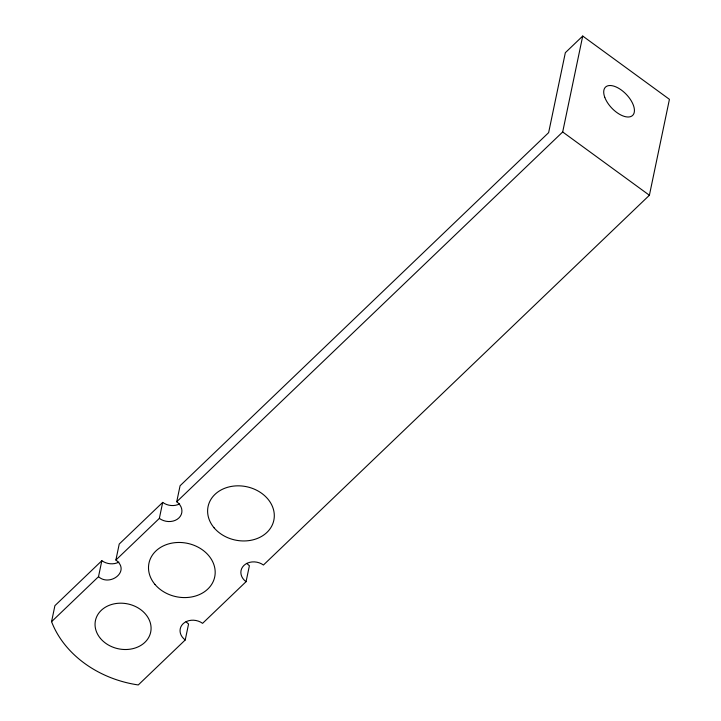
<?xml version="1.0" encoding="UTF-8"?>
<svg xmlns="http://www.w3.org/2000/svg" width="721" height="721" viewBox="0 0 721 721"><rect width="100%" height="100%" fill="white"/><g stroke="black" fill="none" stroke-linecap="round" stroke-linejoin="round"><path stroke-width="1.08" d="M186.072 621.646A13.969 11.338 11.8 0 0 188.578 623.971L185.234 639.96L138.279 684.95A101.688 82.582 11.8 0 1 51.57 621.664L54.904 605.676L101.841 560.704C106.726 564.164 113.512 564.922 118.875 562.11M51.57 621.664L98.507 576.692L101.841 560.704M98.507 576.692C109.907 586.984 130.907 571.095 115.892 560.037L119.226 544.049L162.694 502.411A13.996 11.365 11.8 0 0 179.601 503.88M115.892 560.037L159.35 518.399L162.694 502.411M159.35 518.399A13.996 11.365 11.8 0 0 178.88 517.975A13.996 11.365 11.8 0 0 176.735 501.744L180.079 485.756L548.636 132.637L565.336 52.705L582.721 36.05L669.43 99.336L649.396 195.256L263.444 565.021A13.996 11.365 11.8 0 0 243.914 565.444A13.996 11.365 11.8 0 0 246.059 581.685L202.583 623.341A13.969 11.338 11.8 0 0 183.089 623.755A13.969 11.338 11.8 0 0 185.234 639.96M246.059 581.685L249.403 565.697A13.996 11.365 11.8 0 1 246.897 563.362M176.735 501.744L562.686 131.97L582.721 36.05M562.686 131.97L649.396 195.256M214.074 527.79A33.59 27.272 11.8 0 0 271.484 526.564A33.59 27.272 11.8 0 0 237.308 485.837A33.59 27.272 11.8 0 0 214.074 527.79M154.961 584.416A33.59 27.272 11.8 0 0 212.371 583.19A33.59 27.272 11.8 0 0 178.204 542.471A33.59 27.272 11.8 0 0 154.961 584.416M100.462 638.445A28.227 22.928 11.8 0 0 148.715 637.418A28.227 22.928 11.8 0 0 119.992 603.189A28.227 22.928 11.8 0 0 100.462 638.445M604.757 97.272A19.593 9.986 46.2 0 0 631.037 116.451A19.593 9.986 46.2 0 0 621.403 90.071A19.593 9.986 46.2 0 0 604.757 97.272"/></g></svg>
